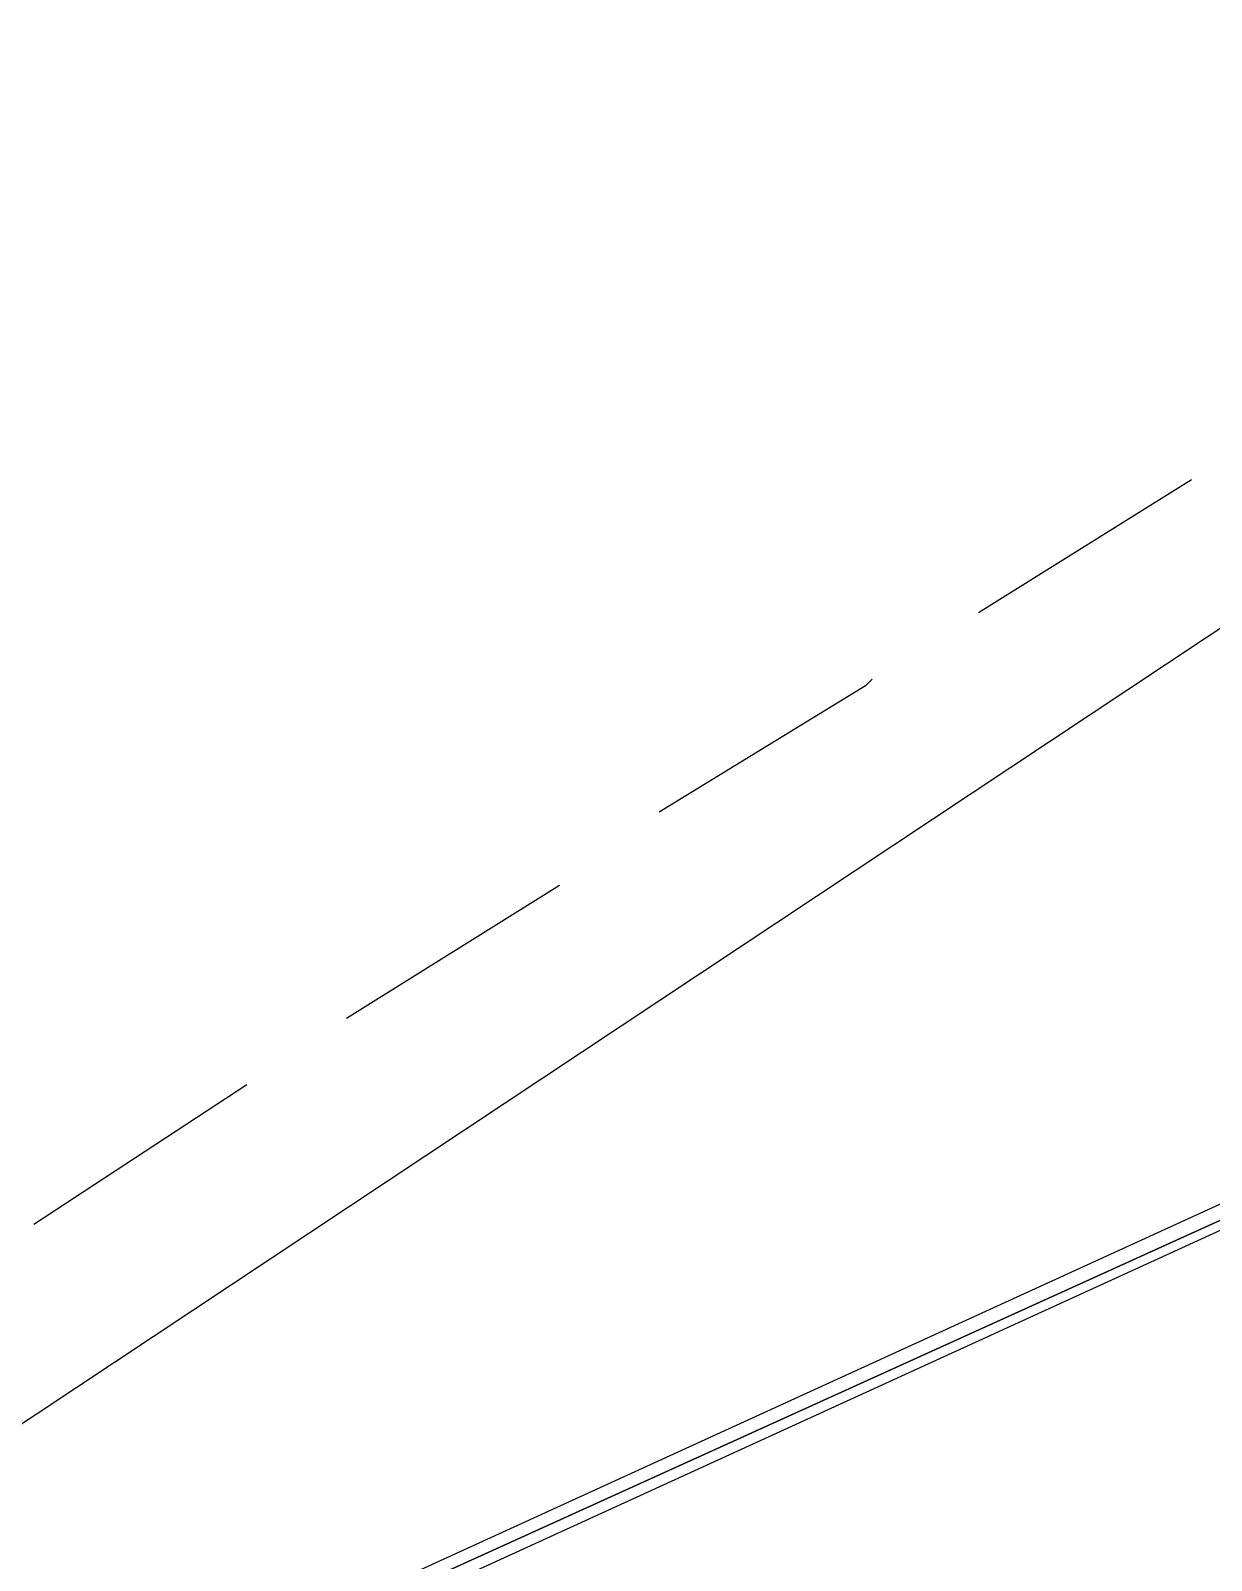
# Model space of a CAD drawing. Header units: feet. Extents: x -84 to 198, y -22 to 181.
# Drawn here: x 42.073 to 44.44, y 144.451 to 147.518 of the extents above; entities that cross this region are included whole.
import ezdxf

# ---------------------------------------------------------------- set-up
doc = ezdxf.new("R2010")
doc.units = ezdxf.units.FT
doc.layers.add('A-AREA-COMUN', color=252, linetype='CONTINUOUS')
doc.layers.add('A-LINEA', color=7, linetype='CONTINUOUS')

msp = doc.modelspace()

# ---------------------------------------------------------------- linework, layer by layer
at = {"layer": 'A-AREA-COMUN'}
msp.add_lwpolyline([(60.88, 154.3822), (56, 152.4089), (50.16, 149.6178), (45.088, 146.7378), (40.08, 143.4133), (39.68, 143.3778), (38.592, 142.5778), (38.528, 142.1689), (37.728, 141.7778), (36.768, 141.7778), (2.592, 149.8489)], dxfattribs=at)
at = {"layer": 'A-LINEA'}
for p, q in [((44.4, 146.6178), (43.9733, 146.3511)), ((43.1333, 145.8044), (42.7067, 145.5378)), ((42.5067, 145.4044), (42.08, 145.1244))]:
    msp.add_line(p, q, dxfattribs=at)
for points in [[(43.76, 146.2178), (43.7467, 146.2044), (43.3333, 145.9511)], [(44.5733, 145.2178), (40.9867, 143.5778), (41, 143.5644), (44.5867, 145.1911), (44.5867, 145.2178), (44.5733, 145.2178)], [(44.5733, 145.2178), (40.9867, 143.5778), (41, 143.5644), (44.5867, 145.1911), (44.5867, 145.2178), (44.5733, 145.2178)], [(44.5867, 145.1911), (41, 143.5644), (41, 143.5511), (41, 143.5378), (41.0133, 143.5378), (44.6, 145.1778), (44.5867, 145.1911)], [(44.5867, 145.1911), (41, 143.5644), (41, 143.5511), (41, 143.5378), (41.0133, 143.5378), (44.6, 145.1778), (44.5867, 145.1911)]]:
    msp.add_lwpolyline(points, dxfattribs=at)

doc.saveas('drawing.dxf')
